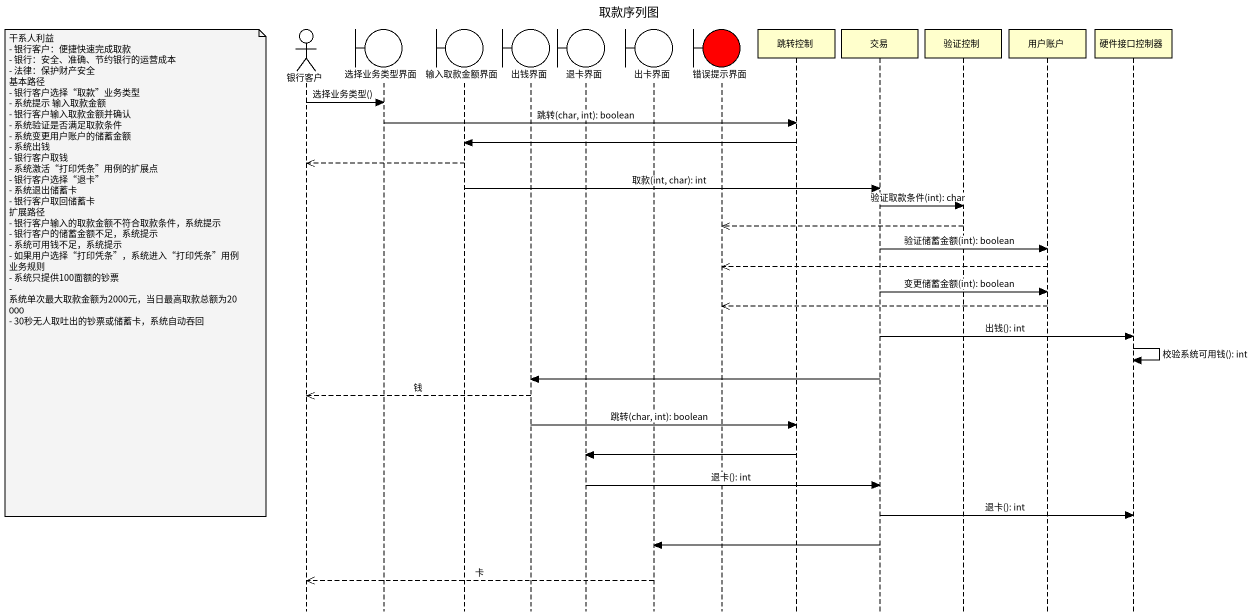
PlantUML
@startuml
title 取款序列图
hide footbox
actor 银行客户
boundary 选择业务类型界面
boundary 输入取款金额界面
boundary 出钱界面
boundary 退卡界面
boundary 出卡界面
boundary 错误提示界面 #FF0000
participant 跳转控制
participant 交易
participant 验证控制
participant 用户账户
participant 硬件接口控制器

银行客户 -> 选择业务类型界面 : 选择业务类型()
选择业务类型界面 -> 跳转控制 : 跳转(char, int): boolean
跳转控制 -> 输入取款金额界面
输入取款金额界面 -->> 银行客户
输入取款金额界面 -> 交易 : 取款(int, char): int
交易 -> 验证控制 : 验证取款条件(int): char
验证控制 -->> 错误提示界面
交易 -> 用户账户 : 验证储蓄金额(int): boolean
用户账户 -->> 错误提示界面
note left of 银行客户
  干系人利益
  - 银行客户：便捷快速完成取款
  - 银行：安全、准确、节约银行的运营成本
  - 法律：保护财产安全
  基本路径
  - 银行客户选择“取款”业务类型
  - 系统提示 输入取款金额
  - 银行客户输入取款金额并确认
  - 系统验证是否满足取款条件
  - 系统变更用户账户的储蓄金额
  - 系统出钱
  - 银行客户取钱
  - 系统激活“打印凭条”用例的扩展点
  - 银行客户选择“退卡”
  - 系统退出储蓄卡
  - 银行客户取回储蓄卡
  扩展路径
  - 银行客户输入的取款金额不符合取款条件，系统提示
  - 银行客户的储蓄金额不足，系统提示
  - 系统可用钱不足，系统提示
  - 如果用户选择“打印凭条”，系统进入“打印凭条”用例
  业务规则
  - 系统只提供100面额的钞票
  - 系统单次最大取款金额为2000元，当日最高取款总额为20000
  - 30秒无人取吐出的钞票或储蓄卡，系统自动吞回
end note
交易 -> 用户账户 : 变更储蓄金额(int): boolean
用户账户 -->> 错误提示界面
交易 -> 硬件接口控制器 : 出钱(): int
硬件接口控制器 -> 硬件接口控制器 : 校验系统可用钱(): int
交易 -> 出钱界面
出钱界面 -->> 银行客户 : 钱
出钱界面 -> 跳转控制 : 跳转(char, int): boolean
跳转控制 -> 退卡界面
退卡界面 -> 交易 : 退卡(): int
交易 -> 硬件接口控制器 : 退卡(): int
交易 -> 出卡界面
出卡界面 -->> 银行客户 : 卡
@enduml
